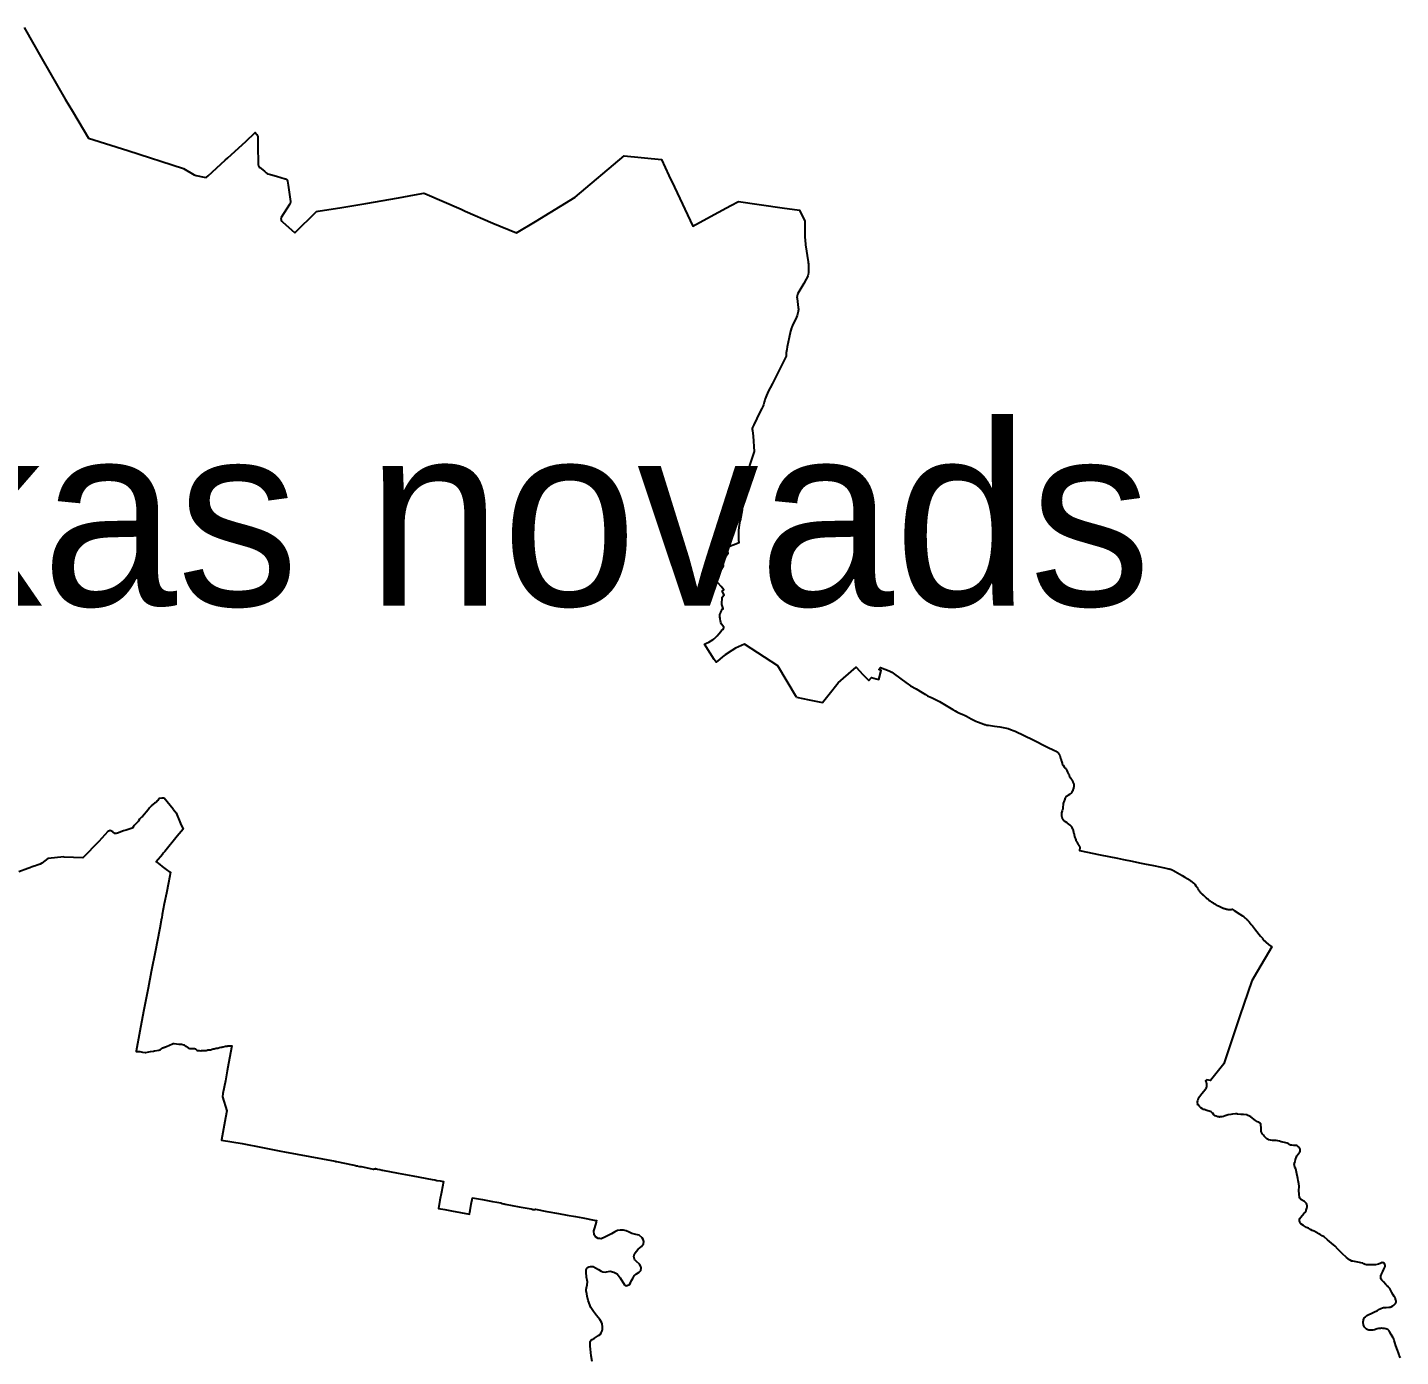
# Model space of a CAD drawing. Extents: x 293476 to 779698, y 145469 to 460400.
# Drawn here: x 606783 to 633943, y 391017 to 417305 of the extents above; entities that cross this region are included whole.
import ezdxf

# ---------------------------------------------------------------- set-up
doc = ezdxf.new("R2010")
doc.units = 0
for name, color, linetype in [('Level 25', 7, 'Continuous'), ('Level 31', 7, 'Continuous'), ('Level 57', 7, 'Continuous')]:
    doc.layers.add(name, color=color, linetype=linetype)

msp = doc.modelspace()

# ---------------------------------------------------------------- linework, layer by layer
at = {"layer": 'Level 25'}
for points in [[(609666, 401841), (609485, 402061), (609482, 402064), (609441, 402061), (609397, 402055), (609384, 402051), (609375, 402044), (609371, 402029), (609363, 402015), (609353, 402009), (609343, 402001), (609337, 401990), (609331, 401983), (609323, 401975), (609298, 401962), (609239, 401919), (609228, 401901), (609198, 401868), (609170, 401831), (609058, 401701), (609038, 401687), (608997, 401643), (608982, 401615), (608971, 401599), (608894, 401519), (608882, 401502), (608859, 401471), (608853, 401466), (608734, 401427), (608683, 401412), (608564, 401367), (608539, 401360), (608514, 401363), (608473, 401396), (608421, 401423), (608375, 401402), (608375, 401399), (608194, 401207), (607875, 400878), (607506, 400897), (607501, 400901), (607189, 400865), (607186, 400868), (607070, 400775), (607035, 400753), (606977, 400737), (606940, 400722), (606917, 400714), (606896, 400711), (606876, 400700), (606844, 400688), (606828, 400686), (606790, 400671), (606611, 400607)], [(609666, 401841), (609726, 401769), (609813, 401563), (609862, 401445), (609745, 401308), (609500, 401008), (609476, 400977), (609454, 400953), (609451, 400950), (609331, 400803), (609370, 400773), (609376, 400768), (609404, 400746), (609449, 400712), (609529, 400651), (609600, 400598), (609602, 400597), (609611, 400596), (609570, 400388), (609530, 400180), (609488, 399969), (609447, 399757), (609438, 399691), (609436, 399681), (609398, 399488), (609346, 399217), (609314, 399049), (609314, 399047), (609232, 398623), (609171, 398303), (609081, 397842), (609005, 397451), (608932, 397057), (608931, 397052), (608943, 397053), (608983, 397051), (609007, 397048), (609059, 397037), (609108, 397033), (609114, 397034), (609123, 397034), (609182, 397043), (609217, 397051), (609266, 397054), (609273, 397055), (609293, 397062), (609383, 397079), (609398, 397084), (609414, 397091), (609434, 397105), (609463, 397121), (609477, 397130), (609486, 397134), (609500, 397138), (609513, 397142), (609533, 397150), (609594, 397178), (609651, 397202), (609668, 397206), (609684, 397207), (609779, 397194), (609818, 397194), (609828, 397193), (609877, 397182), (609885, 397180), (609889, 397177), (609895, 397171), (609904, 397161), (609915, 397153), (609963, 397123), (609972, 397118), (609978, 397116), (609989, 397113), (610006, 397112), (610026, 397109), (610068, 397111), (610090, 397107), (610105, 397102), (610112, 397098), (610122, 397088), (610136, 397077), (610148, 397072), (610163, 397069), (610178, 397067), (610214, 397066), (610224, 397067), (610310, 397072), (610323, 397073), (610331, 397075), (610338, 397078), (610344, 397080), (610352, 397082), (610363, 397083), (610384, 397081), (610395, 397082), (610403, 397085), (610423, 397092), (610439, 397097), (610459, 397100), (610475, 397104), (610496, 397111), (610513, 397114), (610550, 397119), (610579, 397128), (610611, 397134), (610625, 397136), (610648, 397141), (610651, 397142), (610700, 397154), (610714, 397157), (610732, 397159), (610744, 397160), (610787, 397162), (610821, 397162), (610823, 397161), (610760, 396815), (610734, 396671), (610699, 396472), (610650, 396218), (610638, 396156), (610725, 395878), (610700, 395739), (610620, 395303)], [(610620, 395303), (610619, 395299), (611027, 395228), (611431, 395153), (611792, 395079), (611867, 395066), (612868, 394881), (612882, 394878), (612895, 394875), (613054, 394841), (613213, 394807), (613215, 394807), (613217, 394807), (613245, 394801), (613274, 394795), (613292, 394791), (613310, 394788), (613315, 394787), (613321, 394785), (613352, 394779), (613383, 394773), (613474, 394755), (613564, 394738), (613592, 394732), (613620, 394726), (613628, 394726), (613635, 394725), (613642, 394728), (613649, 394730), (613656, 394732), (613664, 394735), (613666, 394732), (613668, 394730), (613671, 394730), (613673, 394730), (613689, 394727), (613705, 394723), (613751, 394714), (613797, 394705), (613800, 394704), (613802, 394704), (613804, 394703), (614118, 394645), (614408, 394592), (614785, 394521), (614843, 394509), (614882, 394502), (614947, 394490), (615013, 394477), (614992, 394373), (614971, 394269), (614941, 394108), (614912, 393947), (615040, 393923), (615168, 393900), (615347, 393867), (615526, 393834), (615533, 393871), (615540, 393908), (615561, 394032), (615583, 394155), (615783, 394120), (615984, 394085), (616064, 394070), (616145, 394054), (616171, 394047), (616197, 394040), (616213, 394037), (616229, 394033), (616369, 394007), (616510, 393981), (616629, 393959), (616749, 393937), (616766, 393932), (616782, 393928), (616799, 393927), (616815, 393927), (616823, 393928), (616830, 393929), (617059, 393887), (617288, 393846), (617456, 393815), (617624, 393785), (617765, 393760), (617993, 393717), (618028, 393711), (618045, 393712)], [(617950, 390921), (617932, 391034), (617922, 391166), (617915, 391220), (617915, 391297), (617915, 391316), (617929, 391336), (617956, 391355), (617999, 391381), (618077, 391431), (618109, 391456), (618134, 391487), (618151, 391525), (618158, 391556), (618159, 391606), (618149, 391666), (618138, 391699), (618104, 391747), (618038, 391828), (617982, 391910), (617927, 391990), (617871, 392127), (617855, 392213), (617846, 392256), (617834, 392318), (617834, 392340), (617842, 392376), (617853, 392436), (617858, 392497), (617844, 392585), (617837, 392685), (617833, 392728), (617843, 392760), (617861, 392781), (617886, 392793), (617921, 392799), (617972, 392796), (618022, 392771), (618077, 392738), (618131, 392704), (618165, 392694), (618209, 392686), (618235, 392691), (618310, 392704), (618383, 392689), (618446, 392652), (618507, 392576), (618590, 392436), (618603, 392423), (618623, 392419), (618643, 392417), (618667, 392428), (618690, 392445), (618714, 392474), (618734, 392521), (618762, 392573), (618783, 392611), (618827, 392656), (618881, 392685), (618913, 392718), (618925, 392762), (618918, 392799), (618889, 392842), (618829, 392895), (618808, 392916), (618796, 392933), (618790, 392942), (618779, 392995), (618787, 393049), (618820, 393094), (618864, 393139), (618929, 393194), (618966, 393245), (618972, 393291), (618962, 393333), (618943, 393366), (618882, 393417), (618819, 393430), (618738, 393451), (618688, 393476), (618628, 393502), (618571, 393518), (618509, 393518), (618454, 393511), (618398, 393486), (618333, 393444), (618205, 393378), (618132, 393348), (618103, 393349), (618073, 393355), (618021, 393385), (617994, 393427), (617989, 393503), (618005, 393565), (618036, 393677), (618045, 393712)]]:
    msp.add_lwpolyline(points, dxfattribs=at)
at = {"layer": 'Level 31'}
for points in [[(606715, 417305), (607076, 416678), (607530, 415886), (607674, 415648), (607992, 415118), (608767, 414869), (609867, 414516), (610082, 414388), (610122, 414374), (610278, 414344), (610320, 414336), (610356, 414370), (610356, 414370), (610691, 414677), (610745, 414727), (611101, 415052), (611288, 415225), (611288, 415225), (611317, 415187), (611335, 415161), (611338, 415151), (611340, 415132), (611340, 415100), (611341, 415029), (611342, 414965), (611342, 414844), (611344, 414727), (611344, 414636), (611347, 414589), (611349, 414577), (611353, 414567), (611361, 414555), (611368, 414545), (611378, 414538), (611469, 414461), (611492, 414440), (611507, 414428), (611527, 414415), (611539, 414412), (611589, 414397), (611708, 414363), (611877, 414314), (611890, 414309), (611908, 414299), (611911, 414297), (611911, 414297), (611913, 414295), (611918, 414289), (611922, 414282), (611927, 414269), (611928, 414262), (611939, 414189), (611985, 413864), (611985, 413854), (611984, 413844), (611984, 413844), (611982, 413837), (611980, 413830), (611974, 413819), (611966, 413805), (611803, 413549), (611800, 413543), (611798, 413534), (611796, 413525), (611796, 413516), (611798, 413505), (611803, 413492), (611812, 413476), (611827, 413461), (612072, 413246)], [(612072, 413246), (612498, 413663), (612535, 413670), (612999, 413743), (613477, 413824), (614124, 413938), (614436, 413993), (614626, 414028), (614641, 414021), (615359, 413708), (615444, 413671), (615991, 413437), (616458, 413240), (616829, 413468), (617614, 413950), (618588, 414768), (619327, 414695), (619471, 414379), (619471, 414379), (619579, 414148), (619941, 413377), (620367, 413604), (620699, 413781), (620849, 413862), (621710, 413739), (622057, 413691), (622162, 413473), (622159, 413348), (622157, 413236), (622159, 413152), (622163, 413106), (622172, 413004), (622225, 412669), (622228, 412652), (622232, 412632), (622235, 412589), (622235, 412589), (622235, 412535), (622232, 412491), (622231, 412458), (622227, 412419), (622220, 412392), (622212, 412373), (622184, 412325), (622138, 412244), (622023, 412040), (622015, 412022), (622008, 412000), (622005, 411986), (622003, 411977), (622006, 411944), (622029, 411767), (622032, 411736), (622032, 411721), (622030, 411709), (622026, 411687), (622005, 411606), (621995, 411572), (621975, 411531), (621923, 411430), (621900, 411378), (621895, 411364), (621884, 411321), (621879, 411301), (621850, 411173), (621809, 410987), (621801, 410937), (621793, 410867), (621790, 410824), (621790, 410803), (621575, 410369), (621517, 410261), (621472, 410174), (621443, 410117), (621422, 410074), (621403, 410026), (621378, 409961), (621367, 409930), (621355, 409891), (621341, 409840), (621336, 409819), (621308, 409768), (621264, 409686), (621207, 409568), (621149, 409448), (621126, 409392), (621121, 409371), (621121, 409355), (621122, 409335), (621135, 409218), (621155, 408918), (621073, 408660), (621017, 408486), (621007, 408454), (620993, 408405), (620978, 408337), (620964, 408276), (620956, 408219), (620948, 408167), (620943, 408105), (620938, 408010), (620935, 407939), (620926, 407832), (620917, 407763), (620882, 407545)], [(621997, 404056), (621624, 404678), (620963, 405108), (620788, 405030), (620714, 404983), (620583, 404898), (620533, 404857), (620477, 404810), (620403, 404749), (620366, 404806), (620206, 405054), (620174, 405104), (620213, 405127), (620259, 405147), (620349, 405199), (620368, 405215), (620415, 405257), (620427, 405273), (620461, 405314), (620495, 405357), (620514, 405377), (620539, 405396), (620553, 405415), (620559, 405428), (620562, 405440), (620560, 405444), (620514, 405506), (620501, 405534), (620492, 405569), (620486, 405608), (620488, 405619), (620477, 405643), (620475, 405649), (620477, 405663), (620481, 405686), (620483, 405721), (620496, 405741), (620519, 405779), (620524, 405797), (620527, 405800), (620544, 405808), (620543, 405812), (620529, 405853), (620518, 405889), (620523, 406039), (620565, 406083), (620526, 406154), (620558, 406185), (620503, 406248), (620388, 406381), (620425, 406443), (620552, 406656), (620533, 406765), (620640, 406904), (620620, 407025), (620858, 407120), (620856, 407165), (620854, 407216), (620854, 407283), (620856, 407354), (620861, 407418), (620882, 407545)], [(621997, 404056), (622248, 404005), (622512, 403953), (622643, 404119), (622817, 404341), (622922, 404432), (623172, 404649), (623309, 404508), (623424, 404388), (623480, 404449), (623571, 404424), (623623, 404410), (623671, 404584), (623626, 404607), (623656, 404646), (623831, 404582), (623831, 404580), (623878, 404553), (623934, 404516), (624160, 404352), (624159, 404351), (624205, 404314), (624225, 404300), (624253, 404283), (624359, 404221), (624480, 404149), (624546, 404111), (624583, 404087), (624589, 404085), (624645, 404057), (624666, 404051), (624745, 404015), (624823, 403975), (624954, 403897), (625086, 403817), (625136, 403786), (625164, 403770), (625177, 403764), (625204, 403750), (625287, 403714), (625316, 403700), (625356, 403681), (625449, 403631), (625476, 403615), (625500, 403603), (625543, 403584), (625574, 403571), (625594, 403564), (625703, 403522), (625711, 403519), (625727, 403515), (625762, 403508), (625793, 403503), (625911, 403485), (626015, 403469), (626082, 403458), (626118, 403452), (626180, 403436), (626226, 403422), (626303, 403392), (626322, 403386), (626674, 403213), (626947, 403078), (627101, 403004), (627132, 402989), (627143, 402979), (627168, 402955), (627186, 402930), (627194, 402917), (627201, 402903), (627208, 402879), (627218, 402850), (627220, 402843), (627223, 402835), (627228, 402820), (627232, 402805), (627236, 402790), (627240, 402775), (627247, 402753), (627253, 402739), (627260, 402723), (627268, 402711), (627287, 402684), (627296, 402670), (627306, 402659), (627317, 402647), (627329, 402634), (627336, 402621), (627343, 402607), (627357, 402578), (627365, 402562), (627378, 402534), (627385, 402520), (627391, 402505), (627397, 402491), (627413, 402463), (627430, 402436), (627439, 402422), (627448, 402409), (627456, 402396), (627459, 402390), (627464, 402380), (627470, 402365), (627476, 402351), (627478, 402336), (627480, 402320), (627481, 402304), (627479, 402288), (627477, 402273), (627471, 402256), (627469, 402241), (627464, 402226), (627460, 402210), (627452, 402197), (627442, 402178), (627436, 402168), (627425, 402157), (627411, 402146), (627397, 402135), (627359, 402113), (627344, 402102), (627330, 402092), (627325, 402086), (627321, 402080), (627312, 402066), (627305, 402051), (627301, 402039), (627282, 401990), (627278, 401978), (627271, 401954), (627270, 401945), (627268, 401932), (627266, 401890), (627262, 401852), (627258, 401835), (627250, 401808), (627238, 401773), (627235, 401757), (627234, 401746), (627234, 401731), (627238, 401712), (627243, 401692), (627253, 401667), (627269, 401639), (627283, 401622), (627286, 401619), (627289, 401616), (627304, 401605), (627312, 401599), (627339, 401580), (627365, 401562), (627376, 401553), (627390, 401543), (627402, 401533), (627414, 401522), (627425, 401510), (627429, 401503), (627435, 401494), (627440, 401483), (627442, 401478), (627456, 401446), (627459, 401439), (627465, 401424), (627467, 401416), (627470, 401409), (627474, 401394), (627477, 401378), (627479, 401365), (627484, 401346), (627487, 401334), (627490, 401320), (627492, 401313), (627496, 401300), (627500, 401285), (627506, 401270), (627511, 401255), (627517, 401240), (627523, 401225), (627530, 401211), (627538, 401196), (627545, 401182), (627553, 401168), (627562, 401153), (627572, 401139), (627581, 401125), (627587, 401114), (627593, 401105), (627598, 401096), (627598, 401088), (627594, 401026), (628002, 400941), (628342, 400872), (628464, 400848), (628464, 400848), (628635, 400813), (628778, 400784), (628778, 400784), (628876, 400765), (629055, 400727), (629179, 400702), (629180, 400702), (629181, 400702), (629238, 400690), (629273, 400682), (629350, 400666), (629350, 400666), (629373, 400661), (629380, 400659), (629394, 400654), (629414, 400648), (629424, 400644), (629432, 400640), (629443, 400634), (629453, 400629), (629466, 400622), (629472, 400618), (629487, 400610), (629626, 400529), (629676, 400499), (629724, 400471), (629746, 400458), (629751, 400455), (629755, 400453), (629762, 400448), (629781, 400436), (629796, 400426), (629803, 400421), (629814, 400413), (629831, 400399), (629834, 400396), (629846, 400385), (629858, 400375), (629861, 400373), (629862, 400372), (629874, 400362), (629893, 400330), (629894, 400329), (629902, 400316), (629904, 400314), (629908, 400307), (629909, 400306), (629917, 400295), (629918, 400293), (629925, 400281), (629928, 400277), (629933, 400268), (629938, 400259), (629941, 400254), (629947, 400243), (629949, 400240), (629957, 400229), (629957, 400227), (629967, 400215), (629968, 400214), (629972, 400209), (629973, 400208), (629977, 400203), (629978, 400202), (629989, 400192), (629996, 400186), (630000, 400182), (630012, 400171), (630023, 400161), (630035, 400150), (630046, 400140), (630058, 400129), (630064, 400124), (630064, 400124), (630069, 400119), (630081, 400108), (630086, 400104), (630093, 400098), (630104, 400087), (630107, 400084), (630116, 400077), (630128, 400067), (630137, 400059), (630140, 400057), (630153, 400047), (630164, 400039), (630165, 400038), (630178, 400029), (630191, 400020), (630194, 400018), (630204, 400011), (630217, 400003), (630230, 399994), (630241, 399988), (630244, 399986), (630257, 399978), (630266, 399973), (630270, 399970), (630284, 399962), (630288, 399960), (630298, 399954), (630311, 399947), (630314, 399945), (630325, 399940), (630339, 399932), (630342, 399931), (630353, 399925), (630355, 399923), (630367, 399917), (630373, 399914), (630376, 399913), (630380, 399910), (630394, 399903), (630397, 399902), (630409, 399897), (630419, 399893), (630423, 399891), (630437, 399887), (630438, 399886), (630438, 399886), (630453, 399882), (630468, 399877), (630483, 399872), (630489, 399871), (630498, 399868), (630501, 399868), (630513, 399865), (630521, 399863), (630529, 399861), (630533, 399860), (630544, 399859), (630544, 399859), (630553, 399858), (630556, 399858), (630557, 399859), (630560, 399859), (630569, 399859), (630575, 399860), (630591, 399862), (630614, 399866), (630650, 399841), (630761, 399768), (630815, 399733), (630840, 399715), (630852, 399706), (630866, 399695), (630871, 399691), (630883, 399681), (630883, 399681), (630885, 399679), (630895, 399670), (630906, 399659), (630906, 399659), (630907, 399658), (630917, 399648), (630922, 399643), (630947, 399615), (630987, 399565), (631013, 399533), (631077, 399454), (631173, 399334), (631193, 399310), (631211, 399289), (631214, 399286), (631246, 399249), (631257, 399237), (631267, 399225), (631277, 399216), (631278, 399214), (631331, 399170), (631400, 399119), (631112, 398638), (630999, 398449), (630766, 397755), (630540, 397085), (630448, 396807), (630186, 396479), (630113, 396487), (630085, 396470), (630092, 396458), (630098, 396441), (630101, 396430), (630104, 396416), (630104, 396399), (630104, 396372), (630102, 396354), (630097, 396338), (630092, 396321), (630090, 396317), (630087, 396309), (630081, 396298), (630071, 396283), (630053, 396258), (630014, 396212), (629970, 396158), (629947, 396129), (629941, 396119), (629932, 396101), (629924, 396076), (629921, 396054), (629921, 396041), (629922, 396030), (629924, 396020), (629930, 396008)], [(633943, 390991), (633918, 391040), (633909, 391069), (633900, 391088), (633882, 391140), (633851, 391230), (633832, 391296), (633817, 391336), (633810, 391360), (633800, 391378), (633795, 391387), (633759, 391455), (633727, 391512), (633719, 391524), (633703, 391540), (633690, 391551), (633671, 391561), (633654, 391567), (633629, 391570), (633592, 391574), (633568, 391575), (633546, 391574), (633531, 391574), (633504, 391569), (633479, 391562), (633431, 391546), (633421, 391543), (633394, 391539), (633358, 391538), (633340, 391538), (633317, 391540), (633293, 391548), (633271, 391560), (633251, 391576), (633233, 391595), (633224, 391609), (633215, 391625), (633209, 391644), (633206, 391688), (633206, 391708), (633208, 391726), (633212, 391746), (633218, 391761), (633225, 391778), (633232, 391787), (633239, 391795), (633250, 391802), (633257, 391808), (633278, 391829), (633287, 391836), (633303, 391844), (633315, 391847), (633359, 391868), (633417, 391895), (633484, 391929), (633525, 391953), (633555, 391968), (633586, 391978), (633603, 391984), (633658, 391988), (633710, 391994), (633737, 391995), (633760, 392003), (633789, 392019), (633811, 392035), (633825, 392049), (633843, 392065), (633851, 392077), (633857, 392089), (633858, 392104), (633856, 392118), (633849, 392135), (633846, 392149), (633841, 392168), (633837, 392175), (633828, 392186), (633816, 392202), (633798, 392237), (633773, 392282), (633750, 392323), (633728, 392363), (633708, 392391), (633696, 392404), (633674, 392422), (633653, 392440), (633603, 392492), (633574, 392528), (633561, 392547), (633556, 392561), (633550, 392588), (633550, 392610), (633553, 392628), (633564, 392647), (633590, 392698), (633611, 392744), (633626, 392772), (633637, 392800), (633640, 392813), (633638, 392829), (633633, 392839), (633628, 392858), (633619, 392866), (633608, 392872), (633593, 392873), (633579, 392874), (633569, 392871), (633554, 392866), (633543, 392859), (633522, 392849), (633504, 392843), (633448, 392829), (633436, 392828), (633424, 392829), (633408, 392834), (633347, 392833), (633300, 392830), (633267, 392833), (633245, 392838), (633216, 392849), (633195, 392862), (633156, 392873), (633128, 392877), (633068, 392887), (633068, 392887), (633001, 392903), (632979, 392905), (632948, 392920), (632932, 392930), (632872, 392979), (632788, 393056), (632701, 393139), (632651, 393202), (632580, 393260), (632499, 393327), (632432, 393383), (632392, 393407), (632351, 393429), (632324, 393445), (632310, 393455), (632278, 393471), (632237, 393496), (632192, 393513), (632161, 393532), (632120, 393554), (632085, 393570), (632021, 393607), (631972, 393639), (631958, 393658), (631951, 393682), (631947, 393699), (631945, 393722), (631944, 393734), (631950, 393749), (631966, 393769), (632006, 393813), (632030, 393847), (632060, 393874), (632067, 393883), (632074, 393897), (632079, 393913), (632089, 393951), (632095, 393977), (632095, 394000), (632095, 394016), (632092, 394027), (632086, 394041), (632069, 394060), (632056, 394072), (632041, 394081), (631974, 394126), (631958, 394140), (631954, 394147), (631947, 394172), (631940, 394220), (631930, 394310), (631936, 394375), (631935, 394386), (631929, 394432), (631915, 394498), (631911, 394541), (631886, 394661), (631869, 394732), (631855, 394762), (631847, 394787), (631843, 394804), (631842, 394817), (631845, 394836), (631848, 394857), (631856, 394878), (631863, 394915), (631882, 394966), (631893, 394990), (631913, 395013), (631937, 395044), (631948, 395061), (631957, 395082), (631959, 395104), (631958, 395117), (631950, 395134), (631943, 395144), (631932, 395155), (631921, 395167), (631901, 395182), (631884, 395189), (631862, 395194), (631832, 395194), (631792, 395201), (631769, 395199), (631752, 395204), (631739, 395210), (631725, 395224), (631700, 395235), (631645, 395251), (631585, 395266), (631548, 395277), (631515, 395283), (631486, 395288), (631461, 395289), (631408, 395289), (631374, 395295), (631341, 395305), (631319, 395315), (631300, 395326), (631278, 395342), (631263, 395356), (631247, 395377), (631230, 395395), (631215, 395416), (631200, 395442), (631189, 395465), (631184, 395484), (631183, 395501), (631184, 395546), (631179, 395596), (631178, 395611), (631177, 395619), (631171, 395626), (631160, 395634), (631152, 395640), (631143, 395647), (631132, 395651), (631113, 395659), (631096, 395671), (631074, 395689), (630979, 395758), (630931, 395787), (630908, 395796), (630887, 395801), (630836, 395803), (630782, 395807), (630721, 395814), (630705, 395816), (630678, 395815), (630616, 395810), (630585, 395806), (630536, 395797), (630475, 395776), (630438, 395764), (630409, 395759), (630385, 395755), (630385, 395755), (630372, 395755), (630372, 395755), (630360, 395754), (630360, 395754), (630347, 395756), (630347, 395756), (630331, 395760), (630295, 395770), (630277, 395778), (630258, 395789), (630247, 395800), (630229, 395829), (630213, 395845), (630195, 395854), (630179, 395861), (630112, 395881), (630057, 395901), (630042, 395906), (630023, 395919), (629991, 395939), (629965, 395963), (629944, 395986), (629935, 395998), (629930, 396007), (629930, 396008)]]:
    msp.add_lwpolyline(points, dxfattribs=at)

# ---------------------------------------------------------------- texts
at = {"layer": 'Level 57'}
msp.add_text('Valkas novads', height=3600, dxfattribs=at).set_placement((597700, 405867))

doc.saveas('drawing.dxf')
